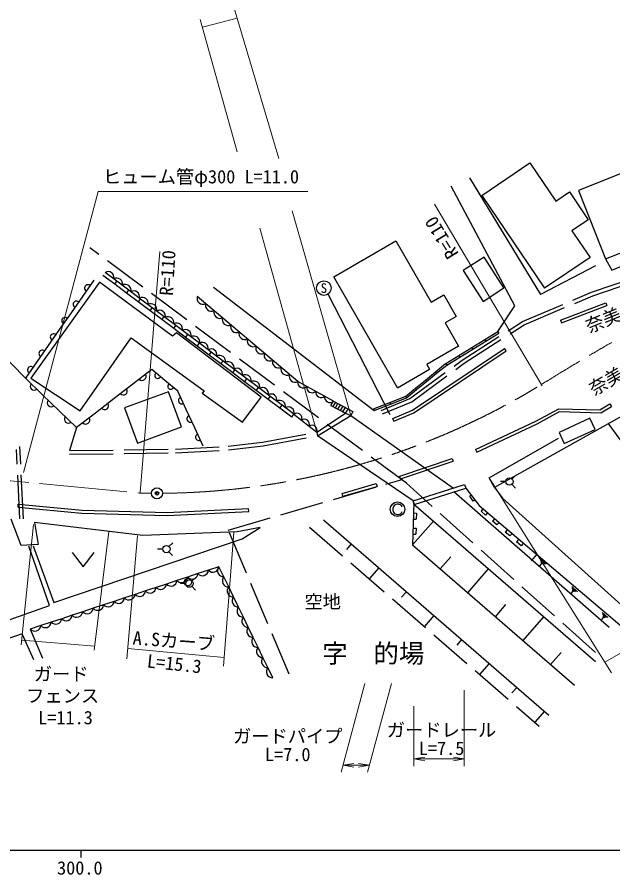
# Model space of a CAD drawing. Units: millimetres, scale not verified. Extents: x 40000 to 489596206, y 20000 to 327218255.
# Drawn here: x 359258 to 440852, y 201625 to 319001 of the extents above; entities that cross this region are included whole.
import ezdxf
from ezdxf.enums import TextEntityAlignment as Align

# ---------------------------------------------------------------- set-up
doc = ezdxf.new("R2010")
doc.units = ezdxf.units.MM
doc.header["$LTSCALE"] = 1000
doc.header["$PDMODE"] = 32
doc.header["$PDSIZE"] = 500
doc.linetypes.add('CHAIN', pattern=[18.5, 12, -1.5, 3.5, -1.5])
doc.linetypes.add('DASHED', pattern=[7.5, 6, -1.5])
for name, color, linetype, lineweight in [('M-BGD', 7, 'Continuous', 25), ('M-BGD-EXST', 7, 'Continuous', 25), ('M-BMK', 2, 'CHAIN', 13), ('M-BMK-SRVR', 3, 'Continuous', 25), ('M-STR-HTXT', 7, 'Continuous', 13), ('M-STR-STR1', 1, 'Continuous', 25), ('M-STR-STRC', 7, 'Continuous', 25), ('M-TTL-BAND', 7, 'Continuous', 25)]:
    doc.layers.add(name, color=color, linetype=linetype, lineweight=lineweight)
doc.layers.add('M-BMK-HTXT', color=7, linetype='Continuous')
doc.layers.add('M-OTRS', color=6, linetype='Continuous')
doc.styles.add('ＭＳ ゴシック', font='')
doc.styles.get('ＭＳ ゴシック').set_extended_font_data('MS Gothic')

# ---------------------------------------------------------------- blocks, each defined once
blk = doc.blocks.new('open_arrow')
at = {"color": 0, "linetype": 'Continuous', "lineweight": -2}
blk.add_lwpolyline([(7.5, 1.25), (0, 0), (7.5, -1.25)], dxfattribs=at)

msp = doc.modelspace()

# ---------------------------------------------------------------- linework, layer by layer
at = {"layer": 'M-BGD'}
for p, q in [((452867, 301905), (436155, 295301)), ((422896, 294605), (429466, 299059)), ((429466, 299059), (433023, 293812)), ((421212, 297008), (430933, 281067)), ((433023, 293812), (434891, 295078)), ((434891, 295078), (437466, 291279)), ((436155, 295301), (439867, 285908)), ((422896, 294605), (431505, 281905)), ((439867, 285908), (456579, 292512)), ((437466, 291279), (435253, 289779)), ((435253, 289779), (437731, 286125)), ((402625, 283477), (411131, 288376)), ((411131, 288376), (415955, 280000)), ((423236, 286177), (420370, 284348)), ((425942, 281937), (423236, 286177)), ((437731, 286125), (431505, 281905)), ((372921, 282851), (371305, 284063)), ((420370, 284348), (423076, 280108)), ((438473, 284972), (430933, 281067)), ((369762, 283030), (368200, 280789)), ((372621, 282451), (371005, 283663)), ((411368, 268296), (402625, 283477)), ((372621, 282451), (372921, 282851)), ((374237, 281238), (372621, 282451)), ((374537, 281638), (372921, 282851)), ((386156, 282038), (408161, 265161)), ((423076, 280108), (425942, 281937)), ((368200, 280789), (366638, 278548)), ((374237, 281238), (374537, 281638)), ((375853, 280026), (374237, 281238)), ((376153, 280426), (374537, 281638)), ((415955, 280000), (417698, 281004)), ((417698, 281004), (419398, 278052)), ((375853, 280026), (376153, 280426)), ((377470, 278814), (375853, 280026)), ((377770, 279214), (376153, 280426)), ((433673, 277520), (439892, 279911)), ((433816, 277147), (440035, 279538)), ((439892, 279911), (440035, 279538)), ((351395, 278751), (360389, 269583)), ((366638, 278548), (365076, 276306)), ((377470, 278814), (377770, 279214)), ((379086, 277602), (377470, 278814)), ((379386, 278002), (377770, 279214)), ((379086, 277602), (379386, 278002)), ((380702, 276390), (379086, 277602)), ((381002, 276790), (379386, 278002)), ((419398, 278052), (417878, 277176)), ((417878, 277176), (419721, 273976)), ((433673, 277520), (433816, 277147)), ((365076, 276306), (363514, 274065)), ((380702, 276390), (381002, 276790)), ((382318, 275178), (380702, 276390)), ((382618, 275578), (381002, 276790)), ((423302, 274881), (425082, 275972)), ((425082, 275972), (425213, 275759)), ((382318, 275178), (382618, 275578)), ((383934, 273965), (382318, 275178)), ((384234, 274365), (382618, 275578)), ((421521, 273791), (423302, 274881)), ((421652, 273577), (423432, 274668)), ((423302, 274881), (423432, 274668)), ((423432, 274668), (425213, 275759)), ((363514, 274065), (361951, 271824)), ((383934, 273965), (384234, 274365)), ((385551, 272753), (383934, 273965)), ((385851, 273153), (384234, 274365)), ((419721, 273976), (415371, 271470)), ((419741, 272700), (421521, 273791)), ((419871, 272487), (421652, 273577)), ((421521, 273791), (421652, 273577)), ((426255, 273328), (426033, 273660)), ((385551, 272753), (385851, 273153)), ((387167, 271541), (385551, 272753)), ((387467, 271941), (385851, 273153)), ((417960, 271609), (419741, 272700)), ((418091, 271396), (419871, 272487)), ((419741, 272700), (419871, 272487)), ((361951, 271824), (360389, 269583)), ((387167, 271541), (387467, 271941)), ((388783, 270329), (387167, 271541)), ((389083, 270729), (387467, 271941)), ((415371, 271470), (415746, 270817)), ((416559, 270466), (417932, 271590)), ((416718, 270273), (418091, 271396)), ((417960, 271609), (418091, 271396)), ((377689, 270785), (375119, 268796)), ((379470, 269296), (377689, 270785)), ((388783, 270329), (389083, 270729)), ((390399, 269117), (388783, 270329)), ((390699, 269517), (389083, 270729)), ((411368, 268296), (415746, 270817)), ((415186, 269343), (416559, 270466)), ((415344, 269149), (416718, 270273)), ((416559, 270466), (416718, 270273)), ((362730, 267331), (360389, 269583)), ((375119, 268796), (372550, 266806)), ((381251, 267808), (379470, 269296)), ((390399, 269117), (390699, 269517)), ((392016, 267905), (390399, 269117)), ((392316, 268305), (390699, 269517)), ((413813, 268219), (415186, 269343)), ((413971, 268026), (415344, 269149)), ((415186, 269343), (415344, 269149)), ((380000, 267743), (373953, 265527)), ((381769, 262917), (380000, 267743)), ((382421, 265303), (381251, 267808)), ((392016, 267905), (392316, 268305)), ((393632, 266692), (392016, 267905)), ((393932, 267092), (392316, 268305)), ((412440, 267096), (413813, 268219)), ((412598, 266902), (413971, 268026)), ((413813, 268219), (413971, 268026)), ((365070, 265079), (362730, 267331)), ((372550, 266806), (369980, 264817)), ((393632, 266692), (393932, 267092)), ((395248, 265480), (393632, 266692)), ((395548, 265880), (393932, 267092)), ((410288, 266264), (412507, 267135)), ((410380, 266032), (412598, 266902)), ((412440, 267096), (412598, 266902)), ((373953, 265527), (375722, 260701)), ((383591, 262798), (382421, 265303)), ((395248, 265480), (395548, 265880)), ((396864, 264268), (395248, 265480)), ((397164, 264668), (395548, 265880)), ((402243, 265872), (404229, 264807)), ((402526, 265720), (402887, 266312)), ((402844, 265550), (403204, 266141)), ((403198, 265360), (403556, 265946)), ((403559, 265166), (403915, 265751)), ((403888, 264990), (404244, 265573)), ((404249, 264798), (404602, 265376)), ((408070, 265394), (410288, 266264)), ((408070, 265394), (408161, 265161)), ((408161, 265161), (410380, 266032)), ((410288, 266264), (410380, 266032)), ((440448, 266072), (440652, 265728)), ((367410, 262828), (365070, 265079)), ((369980, 264817), (367410, 262828)), ((396864, 264268), (397164, 264668)), ((397164, 264668), (400316, 262189)), ((410872, 263710), (410719, 264079)), ((367410, 262828), (366423, 259681)), ((375722, 260701), (381769, 262917)), ((384760, 260293), (383591, 262798)), ((423933, 255959), (433418, 261370)), ((422056, 259839), (422225, 259477)), ((411659, 256194), (418865, 258606)), ((418865, 258606), (418991, 258226)), ((411786, 255815), (418991, 258226)), ((411786, 255815), (411659, 256194)), ((424635, 254618), (423933, 255959)), ((403758, 253832), (408454, 255163)), ((403867, 253447), (408563, 254778)), ((408454, 255163), (408563, 254778)), ((403867, 253447), (403758, 253832)), ((440328, 235464), (419057, 254034)), ((421462, 253572), (421277, 253452)), ((359379, 251965), (359417, 252364)), ((413573, 252573), (413431, 246775)), ((413568, 252380), (438453, 230832)), ((421727, 252760), (421277, 253452)), ((421970, 252919), (421727, 252760)), ((390970, 251340), (390950, 251739)), ((423057, 251693), (422792, 251384)), ((423419, 250847), (422792, 251384)), ((401232, 250195), (432086, 223478)), ((413431, 246775), (416264, 250046)), ((413518, 250321), (413925, 250311)), ((413538, 251146), (413946, 251136)), ((413946, 251136), (413925, 250311)), ((423684, 251156), (423419, 250847)), ((424621, 250353), (424356, 250044)), ((424983, 249507), (424356, 250044)), ((413488, 249087), (413895, 249077)), ((413895, 249077), (413875, 248252)), ((425248, 249816), (424983, 249507)), ((426377, 248849), (426112, 248539)), ((413467, 248261), (413875, 248252)), ((426739, 248002), (426112, 248539)), ((427004, 248312), (426739, 248002)), ((405012, 246922), (404357, 246166)), ((413431, 246775), (435621, 227561)), ((427941, 247508), (427676, 247199)), ((428303, 246662), (427676, 247199)), ((428568, 246971), (428303, 246662)), ((430437, 245510), (429648, 244588)), ((417211, 243502), (418651, 245165)), ((431080, 244246), (430793, 243919)), ((430921, 244858), (431698, 244157)), ((430946, 244660), (431501, 244159)), ((430971, 244461), (431304, 244161)), ((385458, 243320), (384023, 242845)), ((386893, 243794), (385458, 243320)), ((387563, 242413), (386893, 243794)), ((408792, 243649), (407483, 242137)), ((420991, 240229), (423823, 243500)), ((381152, 241897), (379717, 241423)), ((382587, 242371), (381152, 241897)), ((384023, 242845), (382587, 242371)), ((388233, 241032), (387563, 242413)), ((378282, 240948), (376846, 240474)), ((379717, 241423), (378282, 240948)), ((388903, 239650), (388233, 241032)), ((435215, 241079), (435991, 240378)), ((435240, 240881), (435794, 240380)), ((435265, 240682), (435598, 240382)), ((373976, 239526), (372541, 239051)), ((375411, 240000), (373976, 239526)), ((376846, 240474), (375411, 240000)), ((389573, 238269), (388903, 239650)), ((412572, 240376), (411917, 239620)), ((435374, 240467), (435087, 240139)), ((371105, 238577), (369670, 238103)), ((372541, 239051), (371105, 238577)), ((424771, 236956), (426211, 238619)), ((366799, 237154), (365364, 236680)), ((368235, 237629), (366799, 237154)), ((369670, 238103), (368235, 237629)), ((390244, 236888), (389573, 238269)), ((416352, 237103), (415042, 235591)), ((439408, 237522), (440185, 236821)), ((439433, 237324), (439988, 236823)), ((439458, 237125), (439791, 236825)), ((363929, 236206), (362494, 235732)), ((365364, 236680), (363929, 236206)), ((390914, 235507), (390244, 236888)), ((428550, 233683), (431383, 236954)), ((439567, 236910), (439280, 236583)), ((362494, 235732), (361058, 235257)), ((361058, 235257), (362718, 231268)), ((391584, 234126), (390914, 235507)), ((392254, 232745), (391584, 234126)), ((420131, 233830), (419477, 233074)), ((392924, 231364), (392254, 232745)), ((393594, 229982), (392924, 231364)), ((432330, 230410), (433770, 232073)), ((423911, 230557), (422602, 229045)), ((394264, 228601), (393594, 229982)), ((427691, 227284), (427036, 226528)), ((431471, 224011), (430162, 222499))]:
    msp.add_line(p, q, dxfattribs=at)
at = {"layer": 'M-BGD', "linetype": 'DASHED'}
for p, q in [((437711, 264120), (433477, 262174)), ((438417, 262584), (437711, 264120)), ((433477, 262174), (434183, 260638)), ((434183, 260638), (438417, 262584)), ((359632, 250334), (359159, 259818)), ((360131, 250359), (359639, 260232)), ((399309, 249215), (430776, 221966))]:
    msp.add_line(p, q, dxfattribs=at)
at = {"layer": 'M-BGD'}
for points in [[(425082, 275972), (427442, 279483), (418711, 295873)], [(439867, 285908), (440717, 284389), (454731, 290228), (457531, 288376)], [(402603, 266462), (397704, 269134), (383936, 280779)], [(410719, 264079), (413404, 265195), (426033, 273660)], [(410872, 263710), (413594, 264840), (426255, 273328)], [(470499, 258099), (458082, 273335), (424635, 254618), (425748, 253172), (443780, 236966)], [(402243, 265872), (402603, 266462), (405221, 265037), (404962, 264491)], [(422056, 259839), (430309, 263706), (433464, 265418), (439082, 265264), (440448, 266072)], [(422225, 259477), (430490, 263349), (433561, 265016), (439186, 264861), (440652, 265728)], [(420698, 254554), (422552, 252171), (443604, 234352)], [(359417, 252364), (368155, 251522), (379797, 251197), (390950, 251739)], [(359379, 251965), (368130, 251123), (379801, 250796), (390970, 251340)], [(361468, 246666), (364281, 238890), (390066, 247598), (392556, 249173), (389415, 248572), (376455, 248077), (361627, 249849), (362142, 246819), (359816, 246685), (358444, 250306)], [(346276, 232334), (363705, 238500), (360858, 246615)], [(361544, 231062), (359925, 234616), (349061, 230888)]]:
    msp.add_lwpolyline(points, dxfattribs=at)
at = {"layer": 'M-BGD', "linetype": 'DASHED'}
for points in [[(409122, 265161), (413050, 266800), (420194, 272049), (428480, 277354), (437941, 281353), (452415, 286264), (457531, 288376)], [(409314, 264699), (413298, 266362), (420478, 271636), (428714, 276910), (438119, 280886), (452590, 285796), (457722, 287913)], [(438452, 232047), (412573, 255208), (369216, 287448)], [(366423, 259681), (380943, 259880), (388174, 260274), (392887, 260819), (400284, 262214)], [(366430, 259181), (380960, 259380), (388216, 259775), (392963, 260325), (400377, 261722)], [(396515, 229083), (388177, 248785), (411979, 255740)]]:
    msp.add_lwpolyline(points, dxfattribs=at)
at = {"layer": 'M-BGD'}
msp.add_lwpolyline([(361140, 269602), (367876, 265141), (374875, 275100), (384878, 267877), (384609, 267541), (390127, 263571), (392662, 267003), (381065, 275795), (380527, 275324), (370557, 282737)], close=True, dxfattribs=at)
for centre, radius, start, end in [((371719, 283390), 790, 344.65061, 121.60928), ((372894, 282509), 790, 344.65167, 121.60869), ((368946, 281934), 457, 49.76784, 240.48172), ((374070, 281627), 790, 344.65167, 121.60869), ((375245, 280745), 790, 344.65167, 121.60869), ((376420, 279864), 790, 344.65115, 121.60859), ((384713, 280534), 814, 162.48995, 297.06057), ((367384, 279693), 457, 49.76784, 240.48172), ((377596, 278982), 790, 344.65146, 121.6089), ((385860, 279564), 814, 162.48893, 297.06218), ((378771, 278101), 790, 344.65146, 121.6089), ((387007, 278593), 814, 162.48829, 297.06174), ((365822, 277451), 457, 49.76784, 240.48172), ((379947, 277219), 790, 344.65231, 121.60805), ((381122, 276338), 790, 344.65231, 121.60805), ((388155, 277623), 814, 162.48914, 297.06138), ((382298, 275456), 790, 344.65147, 121.60843), ((389302, 276653), 814, 162.48995, 297.06057), ((390449, 275682), 814, 162.48995, 297.06057), ((364260, 275210), 457, 49.76849, 240.48107), ((383473, 274574), 790, 344.65115, 121.60859), ((391597, 274712), 814, 162.48927, 297.06126), ((384648, 273693), 790, 344.65082, 121.60954), ((385824, 272811), 790, 344.65082, 121.60954), ((392744, 273741), 814, 162.48927, 297.06126), ((362698, 272969), 457, 49.76784, 240.48172), ((386999, 271930), 790, 344.65231, 121.60805), ((393891, 272771), 814, 162.4891, 297.06094), ((361135, 270728), 457, 49.76849, 240.48107), ((388175, 271048), 790, 344.65231, 121.60805), ((395039, 271800), 814, 162.48961, 297.06149), ((376378, 269825), 543, 222.32284, 33.16689), ((378515, 269964), 400, 125.57521, 334.64622), ((389350, 270167), 790, 344.65231, 121.60805), ((390526, 269285), 790, 344.65179, 121.60795), ((396186, 270830), 814, 162.48914, 297.06138), ((397333, 269860), 814, 162.48846, 297.06206), ((361589, 268488), 543, 140.64319, 311.56656), ((380297, 268475), 400, 125.57521, 334.64622), ((391701, 268403), 790, 344.65061, 121.60928), ((398429, 269008), 737, 170.1222, 312.65079), ((373808, 267835), 543, 222.32284, 33.16689), ((392876, 267522), 790, 344.65082, 121.60954), ((399654, 268340), 737, 170.1222, 312.65079), ((400879, 267672), 737, 170.12189, 312.65181), ((363930, 266236), 543, 140.64354, 311.56694), ((381802, 266539), 462, 110.35106, 299.71158), ((394052, 266640), 790, 344.65082, 121.60954), ((395227, 265759), 790, 344.65167, 121.60869), ((402104, 267004), 737, 170.1222, 312.65079), ((371238, 265846), 543, 222.3219, 33.16764), ((396403, 264877), 790, 344.65167, 121.60869), ((366270, 263984), 543, 140.64319, 311.56656), ((368668, 263857), 543, 222.32164, 33.16725), ((382972, 264035), 462, 110.35137, 299.7124), ((397568, 264112), 688, 337.65205, 125.96871), ((398608, 263293), 688, 337.65076, 125.97015), ((399648, 262475), 688, 337.65136, 125.9694), ((384141, 261530), 462, 110.351, 299.71216), ((384640, 243387), 821, 221.31146, 355.25758), ((386075, 243862), 821, 221.31143, 355.25833), ((387533, 243251), 839, 139.71818, 272.0425), ((380334, 241965), 821, 221.3111, 355.25866), ((381769, 242439), 821, 221.31051, 355.25829), ((383204, 242913), 821, 221.31143, 355.25833), ((388203, 241870), 839, 139.71761, 272.04275), ((377463, 241016), 821, 221.3111, 355.25866), ((378898, 241490), 821, 221.31013, 355.25891), ((388873, 240489), 839, 139.71769, 272.04299), ((373157, 239593), 821, 221.31143, 355.25833), ((374593, 240068), 821, 221.31146, 355.25758), ((376028, 240542), 821, 221.31143, 355.25833), ((389544, 239108), 839, 139.71723, 272.04345), ((370287, 238645), 821, 221.31148, 355.25804), ((371722, 239119), 821, 221.31146, 355.25758), ((365981, 237222), 821, 221.31113, 355.25791), ((367416, 237697), 821, 221.3111, 355.25866), ((368852, 238171), 821, 221.31113, 355.25791), ((390214, 237727), 839, 139.71723, 272.04345), ((363110, 236274), 821, 221.31046, 355.25858), ((364546, 236748), 821, 221.31143, 355.25833), ((390884, 236346), 839, 139.71759, 272.04209), ((361675, 235800), 821, 221.31143, 355.25833), ((391554, 234964), 839, 139.71863, 272.04205), ((392224, 233583), 839, 139.71818, 272.0425), ((392894, 232202), 839, 139.71818, 272.0425), ((393564, 230821), 839, 139.71855, 272.04181), ((394234, 229440), 839, 139.71863, 272.04205)]:
    msp.add_arc(centre, radius, start, end, dxfattribs=at)
at = {"layer": 'M-BGD-EXST'}
for p, q in [((410333, 264565), (401878, 281078)), ((427032, 255791), (427539, 256291)), ((426177, 255440), (425442, 255440)), ((427022, 255078), (427534, 254561)), ((380054, 246560), (380562, 247060)), ((366788, 245761), (368288, 243761)), ((368288, 243761), (369788, 245761)), ((379199, 246209), (378464, 246209)), ((380044, 245847), (380556, 245330)), ((383204, 241827), (383712, 242327)), ((382349, 241476), (381614, 241476)), ((383194, 241114), (383706, 240597))]:
    msp.add_line(p, q, dxfattribs=at)
for points in [[(410709, 251662), (410709, 251659), (410709, 251655), (410709, 251652), (410709, 251649), (410709, 251645), (410709, 251642), (410709, 251639), (410709, 251635), (410709, 251632), (410709, 251629), (410709, 251626), (410709, 251623), (410709, 251620), (410709, 251617), (410710, 251614), (410710, 251611), (410710, 251608), (410710, 251606), (410710, 251603), (410711, 251600)], [(410976, 252218), (410973, 252216), (410969, 252213), (410966, 252210), (410962, 252207), (410958, 252205), (410955, 252202), (410951, 252199), (410948, 252196), (410944, 252193), (410941, 252190), (410938, 252188), (410935, 252185), (410933, 252183), (410930, 252180), (410927, 252178), (410925, 252175), (410922, 252173), (410919, 252170), (410917, 252167), (410914, 252165)]]:
    msp.add_lwpolyline(points, dxfattribs=at)
for centre, radius in [((401268, 281924), 1000), ((426677, 255439), 500), ((411355, 251656), 1000), ((379699, 246208), 500), ((382637, 241679), 500), ((382849, 241476), 500)]:
    msp.add_circle(centre, radius, dxfattribs=at)
for centre, radius, start, end in [((411525, 251658), 816, 164.60564, 179.69499), ((411530, 251635), 820, 182.49299, 196.27034), ((411348, 251704), 632, 133.30262, 164.42504), ((411370, 251590), 654, 196.33705, 223.55998), ((411368, 251711), 641, 95.52495, 127.60811), ((411388, 251476), 876, 82.65041, 95.40069), ((411420, 251685), 665, 66.01528, 83.07561), ((411468, 251801), 540, 50.71715, 65.64127), ((411414, 251739), 621, 37.47217, 50.45368), ((411479, 251485), 522, 309.5217, 325.16369), ((411638, 251912), 338, 16.69961, 37.25618), ((411382, 251544), 635, 325.77528, 340.72913), ((411342, 251557), 611, 223.15336, 254.20378), ((411383, 251717), 776, 254.4696, 270.15184), ((411395, 251698), 758, 269.30874, 283.00083), ((411433, 251533), 588, 282.9827, 309.99717)]:
    msp.add_arc(centre, radius, start, end, dxfattribs=at)
at = {"layer": 'M-BMK'}
msp.add_line((325499, 258688), (376005, 253864), dxfattribs=at)
for centre, radius, start, end in [((607852, -15644), 334843, 114.48067, 121.87077), ((378267, 354915), 101076, 270.50702, 301.48294), ((378267, 354915), 101076, 268.71769, 269.65673)]:
    msp.add_arc(centre, radius, start, end, dxfattribs=at)
at = {"layer": 'M-BMK-SRVR'}
msp.add_circle((378412, 253839), 750, dxfattribs=at)
at = {"layer": 'M-OTRS'}
msp.add_point((378412, 253839), dxfattribs=at)
msp.add_point((378412, 253839), dxfattribs=at)
at = {"layer": 'M-STR-HTXT'}
for p, q in [((388991, 320213), (395087, 299638)), ((389414, 300569), (384334, 318689)), ((384632, 317626), (389387, 318875)), ((360138, 256664), (370349, 295151)), ((370349, 295151), (399053, 295151)), ((396916, 292489), (404962, 264491)), ((431182, 268554), (416441, 293423)), ((400284, 262214), (392513, 290118)), ((376124, 253949), (378823, 286918)), ((423933, 255959), (440662, 229289)), ((439757, 230732), (481588, 254858)), ((361505, 249583), (359819, 233118)), ((369827, 232381), (371804, 248606)), ((375726, 248009), (374288, 231199)), ((388933, 248467), (387508, 230196)), ((359884, 233756), (369894, 232927)), ((374407, 232592), (387601, 231388)), ((406891, 227815), (403635, 215667)), ((410523, 227815), (407268, 215667)), ((420503, 226903), (420503, 216480)), ((413578, 224715), (413578, 216480)), ((413578, 217480), (420503, 217480)), ((403894, 216633), (407527, 216633))]:
    msp.add_line(p, q, dxfattribs=at)
at = {"layer": 'M-STR-STR1'}
for p, q in [((400377, 261722), (404962, 264491)), ((404962, 264491), (419045, 254555)), ((400316, 262189), (400377, 261722)), ((413502, 252798), (400377, 261722)), ((413502, 252798), (420547, 255030)), ((420547, 255030), (420698, 254554)), ((413653, 252322), (420698, 254554)), ((413653, 252322), (413502, 252798))]:
    msp.add_line(p, q, dxfattribs=at)
msp.add_lwpolyline([(400316, 262189), (404229, 264807), (404962, 264491)], dxfattribs=at)
at = {"layer": 'M-STR-STRC'}
msp.add_line((440154, 263456), (448758, 251727), dxfattribs=at)
at = {"layer": 'M-TTL-BAND'}
for p, q in [((40000, 205000), (579000, 205000)), ((368000, 205000), (368000, 204000))]:
    msp.add_line(p, q, dxfattribs=at)

# ---------------------------------------------------------------- block references
at = {"layer": 'M-STR-HTXT', "xscale": 200, "yscale": 200}
for p in [(413578, 217480), (403894, 216633)]:
    msp.add_blockref('open_arrow', p, dxfattribs=at)
at = {"layer": 'M-STR-HTXT', "xscale": 200, "yscale": 200, "rotation": 180}
for p in [(420503, 217480), (407527, 216633)]:
    msp.add_blockref('open_arrow', p, dxfattribs=at)

# ---------------------------------------------------------------- texts
at = {"layer": 'M-BGD-EXST', "style": 'ＭＳ ゴシック'}
msp.add_text('S', height=1320, dxfattribs=at).set_placement((401268, 281924), align=Align.MIDDLE_CENTER)
at = {"layer": 'M-BMK-HTXT', "style": 'ＭＳ ゴシック'}
for rotation, p in [(22.425, (436884, 277433)), (30.303, (437332, 268721))]:
    msp.add_text('奈美バス停', height=1833, rotation=rotation, dxfattribs=at).set_placement(p, align=Align.TOP_LEFT)
for s, height, p in [('空地', 1833, (398612, 239935)), ('字\u3000的場', 2566, (401045, 233203))]:
    msp.add_text(s, height=height, dxfattribs=at).set_placement(p, align=Align.TOP_LEFT)
at = {"layer": 'M-STR-HTXT', "style": 'ＭＳ ゴシック'}
for s, p in [('ヒューム管φ300 L=11.0', (371002, 298086)), ('ガード', (361545, 230030)), ('フェンス', (360492, 227047)), ('L=11.3', (362141, 224064))]:
    msp.add_text(s, height=1833, dxfattribs=at).set_placement(p, align=Align.TOP_LEFT)
for s, rotation, p in [('R=110', 121.668, (418238, 285683)), ('R=110', 86.379, (378743, 280950)), ('A.Sカーブ', 355.775, (375181, 234981)), ('L=15.3', 353.684, (377173, 231836))]:
    msp.add_text(s, height=1833, rotation=rotation, dxfattribs=at).set_placement(p, align=Align.TOP_LEFT)
for s, p in [('ガードレール', (417394, 219980)), ('ガードパイプ', (396323, 219133)), ('L=7.5', (417394, 217480)), ('L=7.0', (396323, 216633))]:
    msp.add_text(s, height=1833, dxfattribs=at).set_placement(p, align=Align.BOTTOM_CENTER)
at = {"layer": 'M-TTL-BAND', "style": 'ＭＳ ゴシック'}
msp.add_text('300.0', height=1833, dxfattribs=at).set_placement((367844, 201105), align=Align.BOTTOM_CENTER)

doc.saveas('drawing.dxf')
